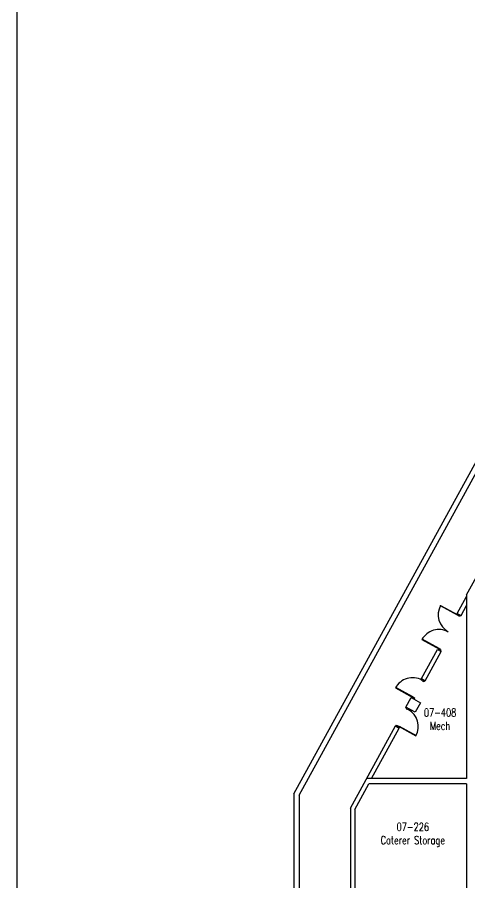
# Model space of a CAD drawing. Extents: x 11182 to 734459, y -1391328 to 152085.
# Drawn here: x 62862 to 84099, y -656725 to -616109 of the extents above; entities that cross this region are included whole.
import ezdxf
from ezdxf.enums import TextEntityAlignment as Align

# ---------------------------------------------------------------- set-up
doc = ezdxf.new("R2010")
doc.units = 0
doc.header["$LTSCALE"] = 500
doc.header["$MEASUREMENT"] = 0
doc.layers.add('0_Defpoints', color=106, linetype='CONTINUOUS', plot=False)
for name, color, linetype in [('0_room_data', 7, 'CONTINUOUS'), ('1_Wall_Exist', 251, 'CONTINUOUS'), ('3_Text', 7, 'CONTINUOUS')]:
    doc.layers.add(name, color=color, linetype=linetype)
doc.styles.add('1_200', font='simplex.shx', dxfattribs={"width": 0.75, "height": 460})

# ---------------------------------------------------------------- blocks, each defined once
blk = doc.blocks.new('room_data')
at = {"layer": '3_Text', "style": '1_200', "width": 0.75}
for tag, p in [('ROOMNUM', (0, 0)), ('ROOMUSE', (0, -575))]:
    blk.add_attdef(tag, text='', height=345, dxfattribs=at).set_placement(p, align=Align.MIDDLE_CENTER)

msp = doc.modelspace()

# ---------------------------------------------------------------- linework, layer by layer
at = {"layer": '0_Defpoints'}
msp.add_lwpolyline([(174624, -523132), (174624, -736982), (62862, -736982), (62862, -523132)], dxfattribs=at)
at = {"layer": '1_Wall_Exist'}
for p, q in [((75849, -652555), (86604, -632942)), ((76099, -652619), (86886, -632948)), ((83949, -643221), (86738, -638134)), ((83516, -644084), (83949, -643295)), ((83949, -643221), (83949, -651834)), ((82721, -643735), (82733, -643713)), ((83523, -644174), (82721, -643735)), ((82733, -643713), (83535, -644152)), ((83692, -644180), (83949, -643711)), ((83537, -644095), (83513, -644140)), ((83513, -644140), (83557, -644164)), ((83516, -644084), (83692, -644180)), ((83535, -644152), (83523, -644174)), ((83548, -644101), (83537, -644095)), ((83557, -644164), (83550, -644179)), ((83550, -644179), (83594, -644203)), ((83594, -644203), (83602, -644189)), ((83602, -644189), (83647, -644213)), ((83647, -644213), (83671, -644169)), ((83671, -644169), (83660, -644162)), ((81867, -645294), (81854, -645316)), ((81854, -645316), (82678, -645768)), ((82668, -645733), (81866, -645294)), ((81835, -647149), (82588, -645776)), ((82588, -645776), (82764, -645873)), ((82633, -645743), (82609, -645788)), ((82656, -645756), (82668, -645733)), ((82686, -645753), (82678, -645768)), ((82730, -645778), (82686, -645753)), ((82723, -645792), (82730, -645778)), ((82011, -647245), (82764, -645873)), ((82767, -645817), (82723, -645792)), ((82743, -645861), (82767, -645817)), ((81856, -647161), (81832, -647205)), ((81832, -647205), (81876, -647230)), ((81835, -647149), (82011, -647245)), ((81868, -647167), (81856, -647161)), ((81876, -647230), (81869, -647244)), ((81869, -647244), (81913, -647269)), ((81913, -647269), (81921, -647254)), ((81921, -647254), (81966, -647279)), ((81966, -647279), (81990, -647234)), ((81990, -647234), (81979, -647228)), ((80625, -647558), (80613, -647580)), ((80613, -647580), (81437, -648032)), ((81427, -647997), (80625, -647557)), ((81106, -648479), (81347, -648040)), ((81347, -648040), (81785, -648281)), ((81392, -648007), (81368, -648052)), ((81368, -648052), (81379, -648058)), ((81415, -648019), (81427, -647997)), ((81445, -648017), (81437, -648032)), ((81489, -648042), (81445, -648017)), ((81481, -648056), (81489, -648042)), ((81526, -648080), (81481, -648056)), ((81490, -648119), (81501, -648125)), ((81501, -648125), (81526, -648080)), ((81103, -648535), (81127, -648490)), ((81147, -648559), (81103, -648535)), ((81545, -648719), (81106, -648479)), ((81127, -648490), (81138, -648496)), ((81140, -648573), (81147, -648559)), ((81184, -648598), (81140, -648573)), ((81192, -648583), (81184, -648598)), ((81237, -648608), (81192, -648583)), ((81261, -648563), (81237, -648608)), ((81250, -648557), (81261, -648563)), ((81785, -648281), (81545, -648719)), ((78499, -653234), (80618, -649369)), ((80618, -649369), (80793, -649466)), ((80639, -649381), (80663, -649336)), ((80663, -649336), (80708, -649361)), ((80708, -649361), (80716, -649347)), ((80716, -649347), (80760, -649371)), ((80760, -649371), (80752, -649385)), ((80752, -649385), (81576, -649837)), ((80797, -649410), (80773, -649454)), ((80775, -649397), (80787, -649375)), ((80787, -649375), (81589, -649815)), ((79494, -651834), (80793, -649466)), ((81588, -649815), (81576, -649837)), ((83949, -651834), (79266, -651834)), ((78699, -653285), (79357, -652084)), ((83949, -652084), (79357, -652084)), ((83949, -652084), (83949, -657534)), ((75849, -652555), (75849, -661659)), ((76099, -652619), (76099, -661909)), ((78499, -653234), (78499, -664801)), ((78699, -653285), (78699, -659509))]:
    msp.add_line(p, q, dxfattribs=at)
for centre, start, end in [((83535, -644152), 151.2614, 241.2614), ((82656, -645756), 61.2614, 151.2614), ((81415, -648019), 61.2614, 151.2614), ((80775, -649397), 331.2614, 61.2614)]:
    msp.add_arc(centre, 914, start, end, dxfattribs=at)

# ---------------------------------------------------------------- block references
at = {"layer": '0_room_data', "xscale": 1.089432688349144, "yscale": 1.089432688349144, "zscale": 1.089432688349144}
for p, values in [((82710, -648739), {'ROOMNUM': '07-408', 'ROOMUSE': 'Mech'}), ((81429, -654102), {'ROOMNUM': '07-226', 'ROOMUSE': 'Caterer Storage'})]:
    msp.add_blockref('room_data', p, dxfattribs=at).add_auto_attribs(values)

doc.saveas('drawing.dxf')
